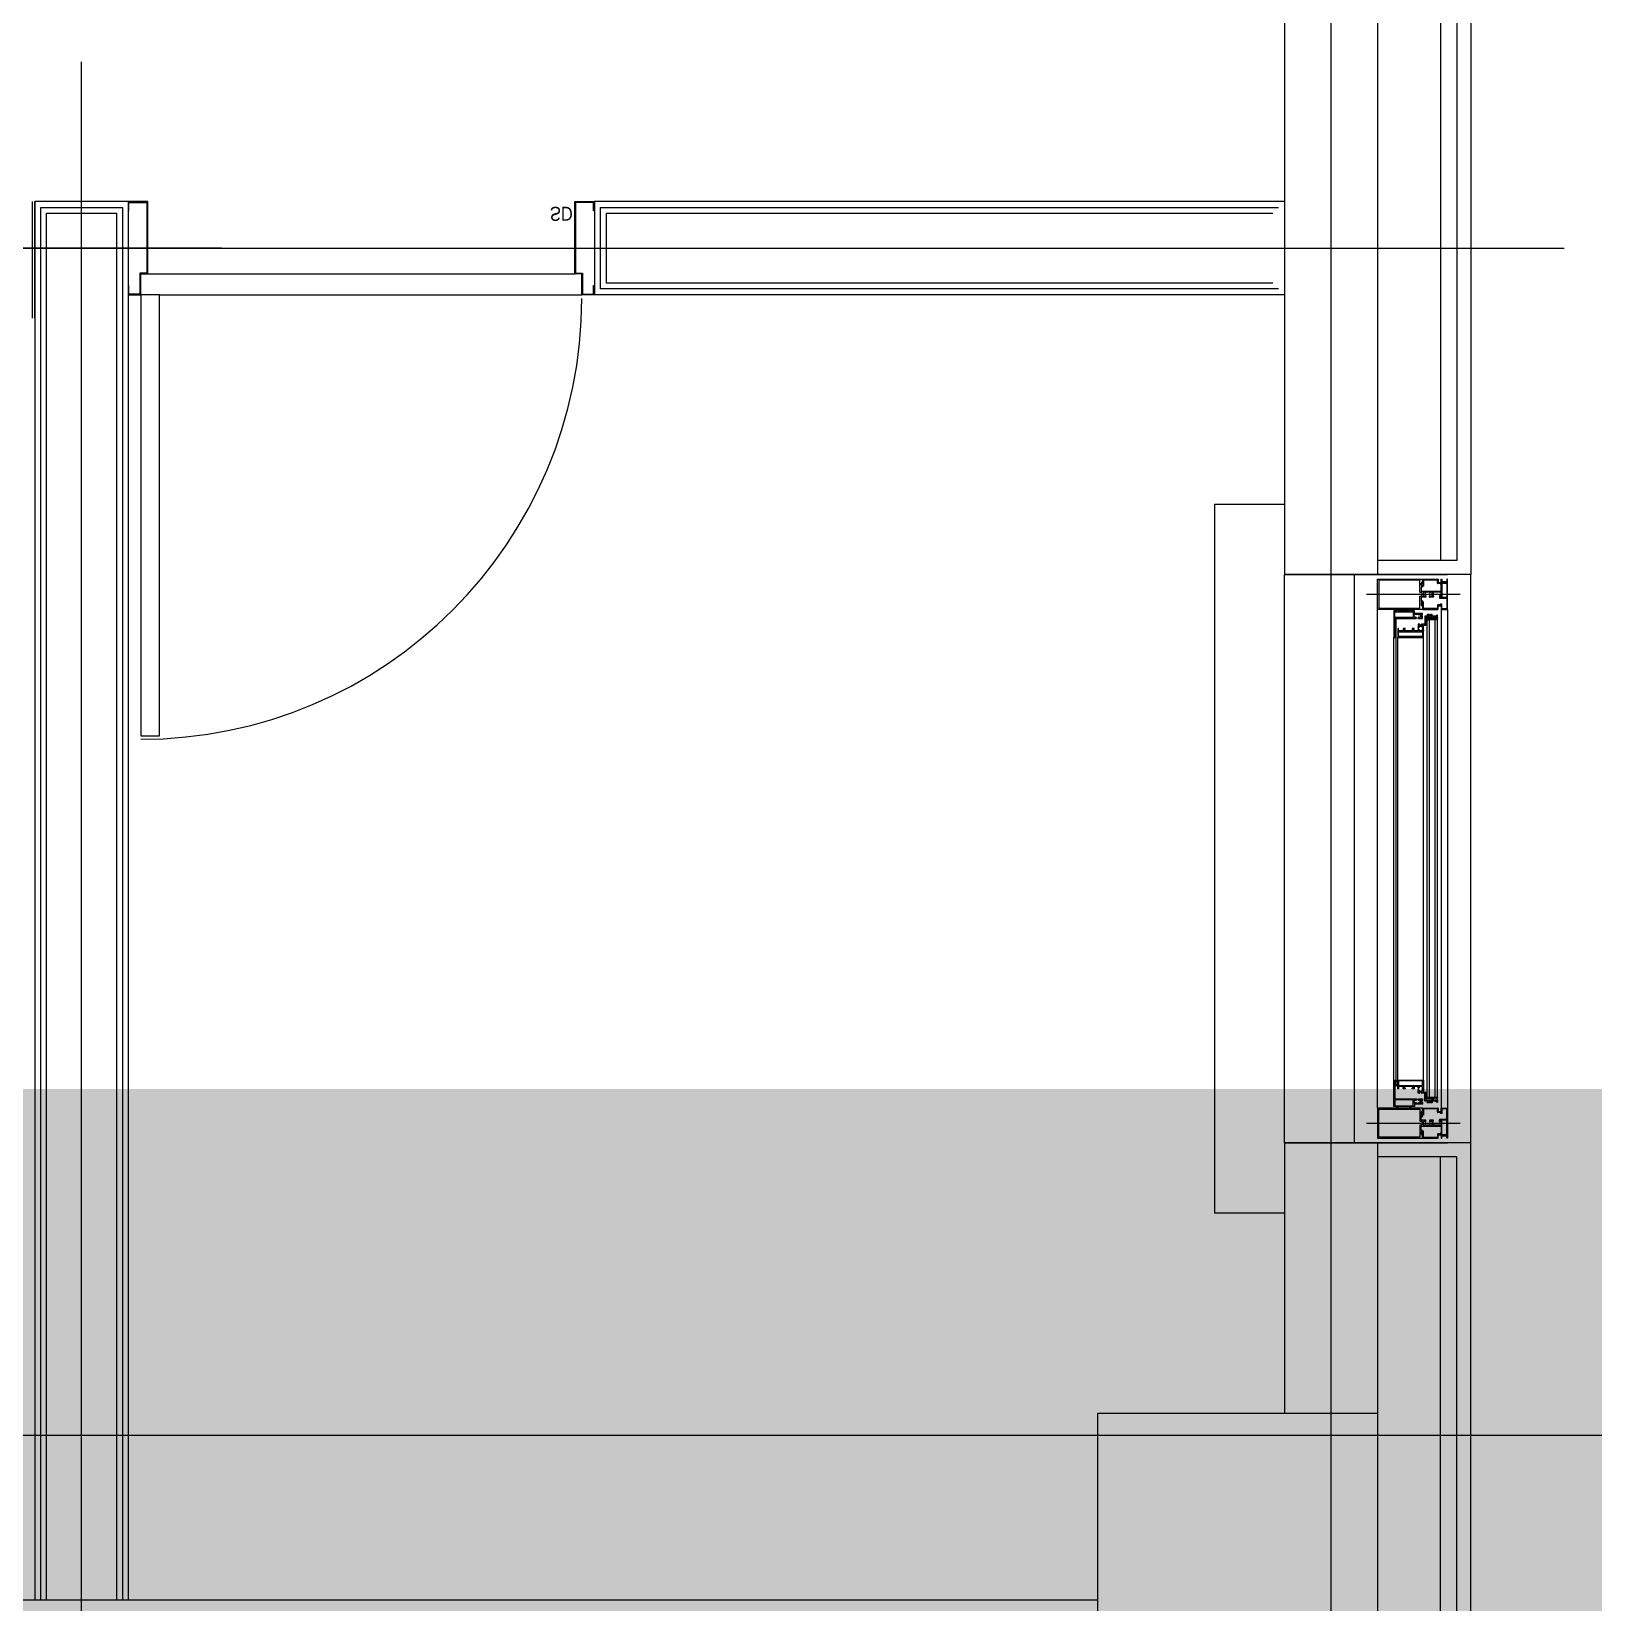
# Model space of a CAD drawing. Header units: millimetres. Extents: x 0 to 356400, y 0 to 68257.
# Drawn here: x 22132.7 to 22266.7, y 6785.6 to 6920.5 of the extents above; entities that cross this region are included whole.
import ezdxf
from ezdxf.enums import TextEntityAlignment as Align

# ---------------------------------------------------------------- set-up
doc = ezdxf.new("R2010")
doc.units = ezdxf.units.MM
doc.header["$LTSCALE"] = 75
doc.layers.add('8', color=8, linetype='Continuous')
doc.layers.add('G(그리드1)', color=185, linetype='Continuous', plot=False)
doc.styles.add('돋움체', font='gulim.ttc')

# ---------------------------------------------------------------- blocks, each defined once
blk = doc.blocks.new('G$C7369CDF7')
at = {"layer": '8'}
for p, q in [((11630.3, 51470), (11630.3, 55050)), ((10850.3, 54850), (12330.3, 54850)), ((10880.3, 54820), (12300.3, 54820)), ((12300.3, 54820), (12300.3, 54650)), ((12330.3, 54850), (12330.3, 54650)), ((13550.3, 54850), (12330.3, 54850)), ((12372.8, 54625.8), (12372.8, 54827.1)), ((13507.8, 54625.8), (13507.8, 54827.1)), ((15220.3, 54850), (13550.3, 54850)), ((13550.3, 54850), (13550.3, 54650)), ((15190.3, 54820), (13580.3, 54820)), ((13580.3, 54820), (13580.3, 54650)), ((10880.3, 54785), (12300.3, 54785)), ((12330.3, 54600), (12330.3, 54800)), ((12405.3, 54800), (12340.3, 54800)), ((12340.3, 54800), (12340.3, 54798.5)), ((12340.3, 54798.5), (12346.8, 54798.5)), ((12340.3, 54786), (12340.3, 54788)), ((12340.3, 54788), (12345.2, 54788)), ((12350.3, 54786), (12340.3, 54786)), ((12345.7, 54788.5), (12345.7, 54796.7)), ((12347.2, 54796.7), (12347.2, 54788.5)), ((12347.3, 54798), (12347.3, 54789.1)), ((12347.7, 54788), (12378.3, 54788)), ((12347.8, 54780), (12347.8, 54785.5)), ((12347.8, 54785.5), (12349.8, 54785.5)), ((12348.8, 54789.1), (12348.8, 54798)), ((12349.3, 54798.5), (12378.6, 54798.5)), ((12349.8, 54785.5), (12349.8, 54779)), ((12350.3, 54785.3), (12350.3, 54786)), ((12365.3, 54786), (12351.8, 54786)), ((12351.8, 54786), (12351.8, 54785.3)), ((12366.3, 54757.8), (12366.3, 54785)), ((12368.3, 54785.5), (12368.3, 54769.5)), ((12376.9, 54786), (12368.8, 54786)), ((12377.1, 54785.7), (12375.6, 54785.7)), ((12375.6, 54785.7), (12375.6, 54783.7)), ((12377.6, 54784.2), (12377.1, 54785.7)), ((12377.8, 54784.5), (12377.4, 54785.7)), ((12379.3, 54787), (12379.3, 54784.5)), ((12379.6, 54797.5), (12379.6, 54784.2)), ((12381.1, 54783.7), (12381.1, 54797.5)), ((12382.1, 54798.5), (12403.3, 54798.5)), ((12403.3, 54787.5), (12393.8, 54787.5)), ((12393.8, 54787.5), (12393.8, 54785.3)), ((12395.3, 54785.3), (12395.3, 54786)), ((12395.3, 54786), (12405.3, 54786)), ((12397.8, 54785.5), (12395.8, 54785.5)), ((12395.8, 54785.5), (12395.8, 54779)), ((12397.8, 54780), (12397.8, 54785.5)), ((12403.8, 54798), (12403.8, 54788)), ((12405.3, 54800), (13475.3, 54800)), ((12405.3, 54786), (12405.3, 54800)), ((12405.3, 54786), (13475.3, 54786)), ((13475.3, 54786), (13475.3, 54800)), ((13475.3, 54800), (13540.3, 54800)), ((13485.3, 54786), (13475.3, 54786)), ((13476.8, 54798), (13476.8, 54788)), ((13498.5, 54798.5), (13477.3, 54798.5)), ((13477.3, 54787.5), (13486.8, 54787.5)), ((13482.8, 54780), (13482.8, 54785.5)), ((13482.8, 54785.5), (13484.8, 54785.5)), ((13484.8, 54785.5), (13484.8, 54779)), ((13485.3, 54785.3), (13485.3, 54786)), ((13486.8, 54787.5), (13486.8, 54785.3)), ((13499.5, 54783.7), (13499.5, 54797.5)), ((13501, 54797.5), (13501, 54784.2)), ((13501.3, 54787), (13501.3, 54784.5)), ((13531.3, 54798.5), (13502, 54798.5)), ((13532.9, 54788), (13502.3, 54788)), ((13502.8, 54784.5), (13503.2, 54785.7)), ((13503, 54784.2), (13503.5, 54785.7)), ((13503.5, 54785.7), (13505, 54785.7)), ((13503.6, 54786), (13511.8, 54786)), ((13505, 54785.7), (13505, 54783.7)), ((13512.3, 54785.5), (13512.3, 54769.5)), ((13514.3, 54757.8), (13514.3, 54785)), ((13515.3, 54786), (13528.8, 54786)), ((13528.8, 54786), (13528.8, 54785.3)), ((13530.3, 54785.3), (13530.3, 54786)), ((13530.3, 54786), (13540.3, 54786)), ((13532.8, 54785.5), (13530.8, 54785.5)), ((13530.8, 54785.5), (13530.8, 54779)), ((13531.8, 54789.1), (13531.8, 54798)), ((13532.8, 54780), (13532.8, 54785.5)), ((13533.3, 54798), (13533.3, 54789.1)), ((13533.4, 54796.7), (13533.4, 54788.5)), ((13540.3, 54798.5), (13533.8, 54798.5)), ((13534.9, 54788.5), (13534.9, 54796.7)), ((13540.3, 54788), (13535.4, 54788)), ((13540.3, 54800), (13540.3, 54798.5)), ((13540.3, 54786), (13540.3, 54788)), ((13550.3, 54600), (13550.3, 54800)), ((15190.3, 54785), (13580.3, 54785)), ((12340.3, 54746.3), (12340.3, 54779)), ((12341.3, 54780), (12347.8, 54780)), ((12348.8, 54778), (12342.3, 54778)), ((12342.3, 54778), (12342.3, 54748.6)), ((12366.6, 54757.5), (12366.3, 54757.8)), ((12366.3, 54757.2), (12366.6, 54757.5)), ((12366.3, 54743.5), (12366.3, 54757.2)), ((12368.3, 54766.2), (12368.3, 54763.5)), ((12368.3, 54761), (12368.3, 54754)), ((12368.3, 54751.5), (12368.3, 54748.8)), ((12368.8, 54769), (12377, 54769)), ((12368.8, 54763), (12369, 54763)), ((12369, 54761.5), (12368.8, 54761.5)), ((12368.8, 54753.5), (12369, 54753.5)), ((12369, 54752), (12368.8, 54752)), ((12376.5, 54767), (12369.1, 54767)), ((12376.5, 54763), (12376.8, 54763)), ((12378.8, 54761.5), (12376.5, 54761.5)), ((12376.5, 54753.5), (12378.8, 54753.5)), ((12376.8, 54752), (12376.5, 54752)), ((12376.6, 54782.7), (12380.1, 54782.7)), ((12377.3, 54763.5), (12377.3, 54766.2)), ((12377.3, 54748.8), (12377.3, 54751.5)), ((12377.4, 54769.3), (12377.8, 54770)), ((12379.6, 54784.2), (12377.6, 54784.2)), ((12379.3, 54784.5), (12377.8, 54784.5)), ((12377.8, 54770), (12379.3, 54770)), ((12379.3, 54770), (12379.3, 54762)), ((12379.3, 54753), (12379.3, 54743.5)), ((12396.8, 54778), (12403.3, 54778)), ((12404.3, 54780), (12397.8, 54780)), ((12403.3, 54778), (12403.3, 54748.6)), ((12405.3, 54746.3), (12405.3, 54779)), ((12419.7, 54767.2), (12416.5, 54767.2)), ((12416.5, 54767.2), (12416.5, 54764.2)), ((12419.7, 54761.5), (12416.5, 54761.5)), ((12416.5, 54761.5), (12416.5, 54757)), ((12417, 54763.7), (12417.7, 54763.7)), ((12417, 54756.5), (12417.7, 54756.5)), ((12417.5, 54777.7), (12417.5, 54776.8)), ((12421.7, 54778), (12417.8, 54778)), ((12417.8, 54776.5), (12419.7, 54776.5)), ((12418.2, 54764.2), (12418.2, 54765.2)), ((12418.2, 54765.2), (12419.7, 54765.2)), ((12418.2, 54757), (12418.2, 54759.5)), ((12418.2, 54759.5), (12419.7, 54759.5)), ((12419.7, 54776.5), (12419.7, 54767.2)), ((12419.7, 54765.2), (12419.7, 54763.7)), ((12419.7, 54763.7), (12419.7, 54761.5)), ((12419.7, 54759.5), (12419.7, 54751)), ((12419.7, 54751), (12437, 54751)), ((12421.7, 54769), (12421.7, 54778)), ((12425.2, 54769), (12421.7, 54769)), ((12421.7, 54753), (12421.7, 54767.7)), ((12421.7, 54767.7), (12423.9, 54767.7)), ((12423.9, 54753), (12421.7, 54753)), ((12423.9, 54767.7), (12423.9, 54765.7)), ((12423.9, 54765.7), (12425.2, 54765.7)), ((12425.2, 54755), (12423.9, 54755)), ((12423.9, 54755), (12423.9, 54753)), ((12427.7, 54777), (12425.2, 54753)), ((12425.2, 54753), (12425.2, 54777)), ((12425.2, 54777), (12427.7, 54777)), ((12425.2, 54765.7), (12425.2, 54769)), ((12425.2, 54753), (12425.2, 54755)), ((12427.7, 54753), (12425.2, 54753)), ((12439, 54753), (12425.2, 54753)), ((13452.9, 54778), (12427.7, 54778)), ((12427.7, 54778), (12427.7, 54756)), ((12427.7, 54777), (12427.7, 54753)), ((13452.9, 54773), (12427.7, 54773)), ((12427.7, 54756), (12427.7, 54762)), ((13452.9, 54761), (12427.7, 54761)), ((13452.9, 54756), (12427.7, 54756)), ((12437, 54751), (12437, 54744.5)), ((12439, 54748), (12439, 54753)), ((13441.5, 54748), (13441.5, 54753)), ((13441.5, 54753), (13455.4, 54753)), ((13460.9, 54751), (13443.5, 54751)), ((13443.5, 54751), (13443.5, 54744.5)), ((13452.9, 54778), (13452.9, 54756)), ((13452.9, 54777), (13455.4, 54753)), ((13452.9, 54777), (13452.9, 54753)), ((13455.4, 54777), (13452.9, 54777)), ((13452.9, 54756), (13452.9, 54762)), ((13452.9, 54753), (13455.4, 54753)), ((13455.4, 54753), (13455.4, 54777)), ((13455.4, 54765.7), (13455.4, 54769)), ((13455.4, 54769), (13458.9, 54769)), ((13456.7, 54765.7), (13455.4, 54765.7)), ((13455.4, 54753), (13455.4, 54755)), ((13455.4, 54755), (13456.7, 54755)), ((13458.9, 54767.7), (13456.7, 54767.7)), ((13456.7, 54767.7), (13456.7, 54765.7)), ((13456.7, 54755), (13456.7, 54753)), ((13456.7, 54753), (13458.9, 54753)), ((13458.9, 54769), (13458.9, 54778)), ((13458.9, 54778), (13462.8, 54778)), ((13458.9, 54753), (13458.9, 54767.7)), ((13462.8, 54776.5), (13460.9, 54776.5)), ((13460.9, 54776.5), (13460.9, 54767.2)), ((13460.9, 54767.2), (13464.1, 54767.2)), ((13462.4, 54765.2), (13460.9, 54765.2)), ((13460.9, 54765.2), (13460.9, 54763.7)), ((13460.9, 54763.7), (13460.9, 54761.5)), ((13460.9, 54761.5), (13464.1, 54761.5)), ((13462.4, 54759.5), (13460.9, 54759.5)), ((13460.9, 54759.5), (13460.9, 54751)), ((13462.4, 54764.2), (13462.4, 54765.2)), ((13462.4, 54757), (13462.4, 54759.5)), ((13463.6, 54763.7), (13462.9, 54763.7)), ((13463.6, 54756.5), (13462.9, 54756.5)), ((13463.1, 54777.7), (13463.1, 54776.8)), ((13464.1, 54767.2), (13464.1, 54764.2)), ((13464.1, 54761.5), (13464.1, 54757)), ((13475.3, 54746.3), (13475.3, 54779)), ((13476.3, 54780), (13482.8, 54780)), ((13483.8, 54778), (13477.3, 54778)), ((13477.3, 54778), (13477.3, 54748.6)), ((13504, 54782.7), (13500.5, 54782.7)), ((13501, 54784.2), (13503, 54784.2)), ((13501.3, 54784.5), (13502.8, 54784.5)), ((13502.8, 54770), (13501.3, 54770)), ((13501.3, 54770), (13501.3, 54762)), ((13501.3, 54753), (13501.3, 54743.5)), ((13501.8, 54761.5), (13504, 54761.5)), ((13504, 54753.5), (13501.8, 54753.5)), ((13503.1, 54769.3), (13502.8, 54770)), ((13503.3, 54763.5), (13503.3, 54766.2)), ((13503.3, 54748.8), (13503.3, 54751.5)), ((13511.8, 54769), (13503.6, 54769)), ((13504, 54763), (13503.8, 54763)), ((13503.8, 54752), (13504, 54752)), ((13504.1, 54767), (13511.5, 54767)), ((13511.8, 54763), (13511.5, 54763)), ((13511.5, 54761.5), (13511.8, 54761.5)), ((13511.8, 54753.5), (13511.5, 54753.5)), ((13511.5, 54752), (13511.8, 54752)), ((13512.3, 54766.2), (13512.3, 54763.5)), ((13512.3, 54761), (13512.3, 54754)), ((13512.3, 54751.5), (13512.3, 54748.8)), ((13514, 54757.5), (13514.3, 54757.8)), ((13514.3, 54757.2), (13514, 54757.5)), ((13514.3, 54743.5), (13514.3, 54757.2)), ((13531.8, 54778), (13538.3, 54778)), ((13539.3, 54780), (13532.8, 54780)), ((13538.3, 54778), (13538.3, 54748.6)), ((13540.3, 54746.3), (13540.3, 54779)), ((12349.8, 54746.3), (12340.3, 54746.3)), ((12340.3, 54746), (12349.2, 54746)), ((12340.3, 54650), (12340.3, 54746)), ((12342.3, 54748.6), (12355.8, 54748.6)), ((12342.8, 54740), (12342.8, 54653)), ((12368.3, 54740.5), (12343.3, 54740.5)), ((12349.2, 54744.9), (12348.3, 54744.9)), ((12348.3, 54744.9), (12348.3, 54743.3)), ((12348.3, 54743.3), (12354.3, 54743.3)), ((12348.4, 54743.9), (12348.4, 54744.4)), ((12348.9, 54744.9), (12349.8, 54744.9)), ((12353.6, 54743.4), (12348.9, 54743.4)), ((12355.8, 54746.3), (12352.8, 54746.3)), ((12352.8, 54744.9), (12353.6, 54744.9)), ((12353.3, 54746), (12356.8, 54746)), ((12354.3, 54744.9), (12353.3, 54744.9)), ((12354.1, 54744.4), (12354.1, 54743.9)), ((12354.3, 54743.3), (12354.3, 54744.9)), ((12355.8, 54748.6), (12355.8, 54746.3)), ((12357.3, 54745.5), (12357.3, 54743.5)), ((12357.8, 54743), (12365.8, 54743)), ((12368.8, 54745), (12368.8, 54741)), ((12369.1, 54748), (12376.5, 54748)), ((12376.3, 54745.5), (12369.3, 54745.5)), ((12376.8, 54741), (12376.8, 54745)), ((12402.3, 54740.5), (12377.3, 54740.5)), ((12379.8, 54743), (12388.8, 54743)), ((12387.3, 54746), (12392.2, 54746)), ((12388.8, 54744.5), (12387.3, 54744.5)), ((12389.3, 54743.5), (12389.3, 54744)), ((12403.3, 54748.6), (12389.8, 54748.6)), ((12389.8, 54748.6), (12389.8, 54746.3)), ((12389.8, 54746.3), (12392.8, 54746.3)), ((12392.2, 54744.9), (12391.3, 54744.9)), ((12391.3, 54744.9), (12391.3, 54743.3)), ((12391.3, 54743.3), (12397.3, 54743.3)), ((12391.4, 54744.4), (12391.4, 54743.9)), ((12392.8, 54744.9), (12391.9, 54744.9)), ((12391.9, 54743.4), (12396.6, 54743.4)), ((12395.8, 54746.3), (12405.3, 54746.3)), ((12396.6, 54744.9), (12395.8, 54744.9)), ((12396.3, 54746), (12405.3, 54746)), ((12397.3, 54744.9), (12396.3, 54744.9)), ((12397.1, 54743.9), (12397.1, 54744.4)), ((12397.3, 54743.3), (12397.3, 54744.9)), ((12402.8, 54653), (12402.8, 54740)), ((12405.3, 54746), (12405.3, 54650)), ((12408.3, 54721), (12406.3, 54721)), ((12406.3, 54719), (12408.3, 54719)), ((12413.3, 54729), (12408.3, 54729)), ((12408.3, 54729), (12408.3, 54721)), ((12408.3, 54719), (12408.3, 54693)), ((12410.3, 54726.5), (12422.8, 54726.5)), ((12410.3, 54687), (12410.3, 54726.5)), ((12417.3, 54746), (12413.8, 54746)), ((12413.8, 54746), (12413.8, 54735.3)), ((12413.8, 54735.3), (12414.1, 54735)), ((12414.1, 54735), (12413.8, 54734.7)), ((12413.8, 54734.7), (12413.8, 54729.5)), ((12415.8, 54743.5), (12415.8, 54745)), ((12415.8, 54745), (12417.3, 54745)), ((12422.8, 54743.5), (12415.8, 54743.5)), ((12415.8, 54738.6), (12415.8, 54741)), ((12416.3, 54738.6), (12415.8, 54738.6)), ((12415.8, 54732.4), (12415.8, 54737.6)), ((12415.8, 54737.6), (12416.3, 54737.6)), ((12416.3, 54732.4), (12415.8, 54732.4)), ((12415.8, 54729), (12415.8, 54731.4)), ((12415.8, 54731.4), (12416.3, 54731.4)), ((12416.3, 54741.5), (12422.3, 54741.5)), ((12422.3, 54728.5), (12416.3, 54728.5)), ((12420.8, 54745.5), (12420.8, 54745.5)), ((12424.8, 54746), (12421.3, 54746)), ((12421.3, 54745), (12422.8, 54745)), ((12422.8, 54738.6), (12422.3, 54738.6)), ((12422.3, 54737.6), (12424.3, 54737.6)), ((12424.3, 54732.4), (12422.3, 54732.4)), ((12422.3, 54731.4), (12422.8, 54731.4)), ((12422.8, 54745), (12422.8, 54743.5)), ((12422.8, 54741), (12422.8, 54738.6)), ((12422.8, 54731.4), (12422.8, 54729)), ((12422.8, 54726.5), (12422.8, 54687)), ((12424.8, 54738.1), (12424.8, 54746)), ((12424.8, 54688), (12424.8, 54731.9)), ((12437, 54740.1), (12437, 54737)), ((12437, 54737), (12443.2, 54737)), ((12438, 54744.5), (12438, 54745.4)), ((12438, 54739.2), (12438, 54740.1)), ((12446, 54748), (12439, 54748)), ((12439.3, 54745.4), (12439.3, 54739.2)), ((12441.3, 54739.6), (12441.3, 54745.4)), ((12441.9, 54746), (12442.2, 54746)), ((12442.2, 54739), (12441.9, 54739)), ((12443.7, 54737.5), (12443.7, 54739.5)), ((12444.2, 54746), (12444.2, 54748)), ((12444.2, 54746), (12448.4, 54746)), ((12446.3, 54747.7), (12446, 54748)), ((12446.6, 54748), (12446.3, 54747.7)), ((12451.3, 54728.5), (12446.3, 54728.5)), ((12446.3, 54728.5), (12446.3, 54724)), ((12446.3, 54724), (12448.3, 54724)), ((12450.3, 54748), (12446.6, 54748)), ((12448.3, 54724), (12448.3, 54726.5)), ((12448.3, 54726.5), (12451.3, 54726.5)), ((12448.9, 54739.5), (12448.9, 54737.5)), ((12449.4, 54737), (12451.3, 54737)), ((12450.3, 54748.5), (12450.3, 54748)), ((12450.4, 54746), (12450.7, 54746)), ((12450.7, 54739), (12450.4, 54739)), ((12451.3, 54745.4), (12451.3, 54739.6)), ((12451.3, 54737), (12451.3, 54728.5)), ((12451.3, 54726.5), (12451.3, 54706.5)), ((12451.8, 54748), (12451.8, 54748.5)), ((13415.3, 54748), (12451.8, 54748)), ((12465.3, 54748), (12451.8, 54748)), ((12453.3, 54695), (12453.3, 54746)), ((12453.3, 54746), (12463.3, 54746)), ((12463.3, 54746), (12463.3, 54695)), ((12465.3, 54693), (12465.3, 54748)), ((13415.3, 54693), (13415.3, 54748)), ((13415.3, 54748), (13428.8, 54748)), ((13427.3, 54746), (13417.3, 54746)), ((13417.3, 54746), (13417.3, 54695)), ((13427.3, 54695), (13427.3, 54746)), ((13428.8, 54748), (13428.8, 54748.5)), ((13429.3, 54745.4), (13429.3, 54739.6)), ((13431.2, 54737), (13429.3, 54737)), ((13429.3, 54737), (13429.3, 54728.5)), ((13429.3, 54728.5), (13434.3, 54728.5)), ((13432.3, 54726.5), (13429.3, 54726.5)), ((13429.3, 54726.5), (13429.3, 54706.5)), ((13430.2, 54746), (13429.9, 54746)), ((13429.9, 54739), (13430.2, 54739)), ((13430.3, 54748.5), (13430.3, 54748)), ((13430.3, 54748), (13434, 54748)), ((13431.7, 54739.5), (13431.7, 54737.5)), ((13436.4, 54746), (13432.2, 54746)), ((13432.3, 54724), (13432.3, 54726.5)), ((13434.3, 54724), (13432.3, 54724)), ((13434, 54748), (13434.3, 54747.7)), ((13434.3, 54747.7), (13434.6, 54748)), ((13434.3, 54728.5), (13434.3, 54724)), ((13434.6, 54748), (13441.5, 54748)), ((13436.4, 54746), (13436.4, 54748)), ((13436.9, 54737.5), (13436.9, 54739.5)), ((13443.5, 54737), (13437.4, 54737)), ((13438.7, 54746), (13438.4, 54746)), ((13438.4, 54739), (13438.7, 54739)), ((13439.3, 54739.6), (13439.3, 54745.4)), ((13441.3, 54745.4), (13441.3, 54739.2)), ((13442.5, 54744.5), (13442.5, 54745.4)), ((13442.5, 54739.2), (13442.5, 54740.1)), ((13443.5, 54740.1), (13443.5, 54737)), ((13455.8, 54738.1), (13455.8, 54746)), ((13455.8, 54746), (13459.3, 54746)), ((13455.8, 54688), (13455.8, 54731.9)), ((13458.3, 54737.6), (13456.3, 54737.6)), ((13456.3, 54732.4), (13458.3, 54732.4)), ((13459.3, 54745), (13457.8, 54745)), ((13457.8, 54745), (13457.8, 54743.5)), ((13457.8, 54743.5), (13464.8, 54743.5)), ((13457.8, 54741), (13457.8, 54738.6)), ((13457.8, 54738.6), (13458.3, 54738.6)), ((13458.3, 54731.4), (13457.8, 54731.4)), ((13457.8, 54731.4), (13457.8, 54729)), ((13470.3, 54726.5), (13457.8, 54726.5)), ((13457.8, 54726.5), (13457.8, 54687)), ((13464.3, 54741.5), (13458.3, 54741.5)), ((13458.3, 54728.5), (13464.3, 54728.5)), ((13459.8, 54745.5), (13459.8, 54745.5)), ((13463.3, 54746), (13466.8, 54746)), ((13464.8, 54745), (13463.3, 54745)), ((13464.3, 54738.6), (13464.8, 54738.6)), ((13464.8, 54737.6), (13464.3, 54737.6)), ((13464.3, 54732.4), (13464.8, 54732.4)), ((13464.8, 54731.4), (13464.3, 54731.4)), ((13464.8, 54743.5), (13464.8, 54745)), ((13464.8, 54738.6), (13464.8, 54741)), ((13464.8, 54732.4), (13464.8, 54737.6)), ((13464.8, 54729), (13464.8, 54731.4)), ((13466.8, 54735.3), (13466.5, 54735)), ((13466.5, 54735), (13466.8, 54734.7)), ((13466.8, 54746), (13466.8, 54735.3)), ((13466.8, 54734.7), (13466.8, 54729.5)), ((13467.3, 54729), (13472.3, 54729)), ((13470.3, 54687), (13470.3, 54726.5)), ((13472.3, 54729), (13472.3, 54721)), ((13472.3, 54721), (13474.3, 54721)), ((13474.3, 54719), (13472.3, 54719)), ((13472.3, 54719), (13472.3, 54693)), ((13484.8, 54746.3), (13475.3, 54746.3)), ((13484.2, 54746), (13475.3, 54746)), ((13475.3, 54746), (13475.3, 54650)), ((13477.3, 54748.6), (13490.8, 54748.6)), ((13477.8, 54653), (13477.8, 54740)), ((13478.3, 54740.5), (13503.3, 54740.5)), ((13483.3, 54743.3), (13483.3, 54744.9)), ((13483.3, 54744.9), (13484.2, 54744.9)), ((13489.3, 54743.3), (13483.3, 54743.3)), ((13483.4, 54743.9), (13483.4, 54744.4)), ((13483.9, 54744.9), (13484.8, 54744.9)), ((13488.6, 54743.4), (13483.9, 54743.4)), ((13490.8, 54746.3), (13487.8, 54746.3)), ((13487.8, 54744.9), (13488.6, 54744.9)), ((13493.2, 54746), (13488.3, 54746)), ((13488.3, 54744.9), (13489.3, 54744.9)), ((13489.1, 54744.4), (13489.1, 54743.9)), ((13489.3, 54744.9), (13489.3, 54743.3)), ((13490.8, 54748.6), (13490.8, 54746.3)), ((13491.3, 54743.5), (13491.3, 54744)), ((13491.8, 54744.5), (13493.2, 54744.5)), ((13500.8, 54743), (13491.8, 54743)), ((13503.8, 54741), (13503.8, 54745)), ((13511.5, 54748), (13504.1, 54748)), ((13504.3, 54745.5), (13511.3, 54745.5)), ((13511.8, 54745), (13511.8, 54741)), ((13512.3, 54740.5), (13537.3, 54740.5)), ((13522.8, 54743), (13514.8, 54743)), ((13523.3, 54745.5), (13523.3, 54743.5)), ((13527.2, 54746), (13523.8, 54746)), ((13538.3, 54748.6), (13524.8, 54748.6)), ((13524.8, 54748.6), (13524.8, 54746.3)), ((13524.8, 54746.3), (13527.8, 54746.3)), ((13526.3, 54743.3), (13526.3, 54744.9)), ((13526.3, 54744.9), (13527.2, 54744.9)), ((13532.3, 54743.3), (13526.3, 54743.3)), ((13526.4, 54744.4), (13526.4, 54743.9)), ((13527.8, 54744.9), (13526.9, 54744.9)), ((13526.9, 54743.4), (13531.6, 54743.4)), ((13530.8, 54746.3), (13540.3, 54746.3)), ((13531.6, 54744.9), (13530.8, 54744.9)), ((13540.3, 54746), (13531.3, 54746)), ((13531.3, 54744.9), (13532.3, 54744.9)), ((13532.1, 54743.9), (13532.1, 54744.4)), ((13532.3, 54744.9), (13532.3, 54743.3)), ((13537.8, 54740), (13537.8, 54653)), ((13540.3, 54650), (13540.3, 54746)), ((12408.3, 54693), (12406.3, 54693)), ((12406.3, 54691), (12408.3, 54691)), ((12408.3, 54691), (12408.3, 54685)), ((12408.3, 54685), (12465.3, 54685)), ((12422.8, 54687), (12410.3, 54687)), ((13428.8, 54690), (12424.8, 54690)), ((12453.3, 54687), (12425.8, 54687)), ((12448.3, 54709), (12446.3, 54709)), ((12446.3, 54709), (12446.3, 54704.5)), ((12446.3, 54704.5), (12451.3, 54704.5)), ((12451.3, 54695), (12446.3, 54695)), ((12446.3, 54695), (12446.3, 54693)), ((12446.3, 54693), (12465.3, 54693)), ((12448.3, 54706.5), (12448.3, 54709)), ((12451.3, 54706.5), (12448.3, 54706.5)), ((12451.3, 54704.5), (12451.3, 54695)), ((12463.3, 54695), (12453.3, 54695)), ((12456.8, 54690), (12453.3, 54690)), ((12453.3, 54690), (12453.3, 54687)), ((12455.3, 54687), (12455.3, 54688.5)), ((12455.3, 54688.5), (12456.8, 54688.5)), ((12463.3, 54687), (12455.3, 54687)), ((12465.3, 54690), (12461.8, 54690)), ((12461.8, 54688.5), (12463.3, 54688.5)), ((12463.3, 54688.5), (12463.3, 54687)), ((13415.3, 54693), (12465.3, 54693)), ((12465.3, 54685), (12465.3, 54690)), ((13428.8, 54685), (12465.3, 54685)), ((13434.3, 54693), (13415.3, 54693)), ((13415.3, 54690), (13418.8, 54690)), ((13415.3, 54685), (13415.3, 54690)), ((13472.3, 54685), (13415.3, 54685)), ((13417.3, 54695), (13427.3, 54695)), ((13418.8, 54688.5), (13417.3, 54688.5)), ((13417.3, 54688.5), (13417.3, 54687)), ((13417.3, 54687), (13425.3, 54687)), ((13423.8, 54690), (13427.3, 54690)), ((13425.3, 54688.5), (13423.8, 54688.5)), ((13425.3, 54687), (13425.3, 54688.5)), ((13427.3, 54690), (13427.3, 54687)), ((13427.3, 54687), (13454.8, 54687)), ((13429.3, 54706.5), (13432.3, 54706.5)), ((13434.3, 54704.5), (13429.3, 54704.5)), ((13429.3, 54704.5), (13429.3, 54695)), ((13429.3, 54695), (13434.3, 54695)), ((13432.3, 54706.5), (13432.3, 54709)), ((13432.3, 54709), (13434.3, 54709)), ((13434.3, 54709), (13434.3, 54704.5)), ((13434.3, 54695), (13434.3, 54693)), ((13457.8, 54687), (13470.3, 54687)), ((13472.3, 54693), (13474.3, 54693)), ((13474.3, 54691), (13472.3, 54691)), ((13472.3, 54691), (13472.3, 54685)), ((10850.3, 54650), (12330.3, 54650)), ((12330.3, 54450), (12330.3, 54650)), ((12330.3, 54450), (12330.3, 54650)), ((12330.3, 54650), (12330.3, 54450)), ((12405.3, 54650), (12340.3, 54650)), ((12343.3, 54652.5), (12402.3, 54652.5)), ((13475.3, 54650), (12405.3, 54650)), ((13475.3, 54650), (13540.3, 54650)), ((13537.3, 54652.5), (13478.3, 54652.5)), ((13550.3, 54450), (13550.3, 54650)), ((13550.3, 54650), (14130.3, 54650)), ((13550.3, 54650), (13550.3, 54450)), ((14130.3, 54650), (14730.3, 54650)), ((14130.3, 54050), (14130.3, 54650)), ((13550.3, 54600), (12330.3, 54600)), ((18080.3, 54550), (6230.3, 54550)), ((10850.3, 54450), (12330.3, 54450)), ((11530.3, 54450), (11530.3, 52970)), ((11730.3, 54450), (11730.3, 52970)), ((12180.3, 54450), (12180.3, 54300)), ((13550.3, 54450), (12330.3, 54450)), ((13550.3, 54450), (14130.3, 54450)), ((13700.3, 54300), (13700.3, 54450)), ((11542.8, 52982.5), (11542.8, 54437.5)), ((11555.3, 52995), (11555.3, 54425)), ((11705.3, 54425), (11705.3, 52995)), ((11717.8, 54437.5), (11717.8, 52982.5)), ((12180.3, 54300), (13700.3, 54300)), ((14730.3, 54050), (14130.3, 54050)), ((14530.3, 46550), (14530.3, 54050)), ((11530.3, 52970), (11730.3, 52970)), ((11530.3, 52928), (11530.3, 52970)), ((11530.3, 52970), (11550.3, 52970)), ((11550.3, 52968.3), (11532, 52968.3)), ((11532, 52968.3), (11532, 52929.7)), ((11542.8, 52982.5), (11717.8, 52982.5)), ((11550.3, 52970), (11550.3, 52968.3)), ((11555.3, 52995), (11705.3, 52995)), ((11710.3, 52970), (11730.3, 52970)), ((11710.3, 52968.3), (11710.3, 52970)), ((11728.6, 52968.3), (11710.3, 52968.3)), ((11728.6, 52944.7), (11728.6, 52968.3)), ((11730.3, 52970), (11730.3, 52943)), ((11683.6, 52929.7), (11683.6, 52944.7)), ((11683.6, 52944.7), (11728.6, 52944.7)), ((11730.3, 52943), (11685.3, 52943)), ((11685.3, 52943), (11685.3, 52928)), ((11730.3, 52037), (11730.3, 52943)), ((11685.3, 52928), (11530.3, 52928)), ((11532, 52929.7), (11683.6, 52929.7)), ((11685.3, 52012), (11685.3, 52928)), ((11630.3, 52170), (11630.3, 49550)), ((12676.3, 52037), (11730.3, 52037)), ((11730.3, 52037), (11730.3, 51997)), ((12676.3, 51997), (12676.3, 52037)), ((11685.3, 52012), (11530.3, 52012)), ((11530.3, 52012), (11530.3, 51970)), ((11532, 51971.7), (11532, 52010.3)), ((11532, 52010.3), (11683.6, 52010.3)), ((11683.6, 52010.3), (11683.6, 51995.3)), ((11683.6, 51995.3), (11728.6, 51995.3)), ((11685.3, 51997), (11685.3, 52012)), ((11730.3, 51997), (11685.3, 51997)), ((11728.6, 51995.3), (11728.6, 51971.7)), ((11730.3, 51970), (11730.3, 51997)), ((11730.3, 51997), (12676.3, 51997)), ((11530.3, 51970), (14530.3, 51970)), ((11530.3, 51970), (11530.3, 51770)), ((11530.3, 51970), (11550.3, 51970)), ((11550.3, 51971.7), (11532, 51971.7)), ((11542.8, 51957.5), (14530.3, 51957.5)), ((11542.8, 51782.5), (11542.8, 51957.5)), ((11550.3, 51970), (11550.3, 51971.7)), ((11728.6, 51971.7), (11710.3, 51971.7)), ((11710.3, 51971.7), (11710.3, 51970)), ((11710.3, 51970), (11730.3, 51970)), ((11555.3, 51945), (14530.3, 51945)), ((11555.3, 51795), (11555.3, 51945)), ((15030.3, 51870), (11230.3, 51870)), ((14530.3, 51795), (11555.3, 51795)), ((11530.3, 51770), (14530.3, 51770)), ((11780.3, 51770), (11530.3, 51770)), ((11780.3, 51765), (11530.3, 51765)), ((14530.3, 51782.5), (11542.8, 51782.5))]:
    blk.add_line(p, q, dxfattribs=at)
for centre, radius, start, end in [((12345.2, 54788.5), 0.5, 270, 0), ((12346.4, 54796.7), 0.75, 0, 180), ((12346.8, 54798), 0.5, 0, 90), ((12347.7, 54788.5), 0.5, 180, 270), ((12348, 54789.1), 0.75, 180, 0), ((12349.3, 54798), 0.5, 90, 180), ((12351, 54785.3), 0.75, 180, 0), ((12365.3, 54785), 1, 0, 90), ((12368.8, 54785.5), 0.5, 90, 180), ((12376.9, 54785.5), 0.5, 18.4349, 90), ((12378.3, 54787), 1, 0, 90), ((12378.6, 54797.5), 1, 0, 90), ((12382.1, 54797.5), 1, 90, 180), ((12394.5, 54785.3), 0.75, 180, 0), ((12403.3, 54798), 0.5, 0, 90), ((12403.3, 54788), 0.5, 270, 0), ((13477.3, 54798), 0.5, 90, 180), ((13477.3, 54788), 0.5, 180, 270), ((13486, 54785.3), 0.75, 180, 0), ((13498.5, 54797.5), 1, 0, 90), ((13502, 54797.5), 1, 90, 180), ((13502.3, 54787), 1, 90, 180), ((13503.6, 54785.5), 0.5, 90, 161.5651), ((13511.8, 54785.5), 0.5, 0, 90), ((13515.3, 54785), 1, 90, 180), ((13529.5, 54785.3), 0.75, 180, 0), ((13531.3, 54798), 0.5, 0, 90), ((13532.5, 54789.1), 0.75, 180, 0), ((13532.9, 54788.5), 0.5, 270, 0), ((13533.8, 54798), 0.5, 90, 180), ((13534.1, 54796.7), 0.75, 0, 180), ((13535.4, 54788.5), 0.5, 180, 270), ((12341.3, 54779), 1, 90, 180), ((12348.8, 54779), 1, 270, 0), ((12368.8, 54769.5), 0.5, 180, 270), ((12369.1, 54766.2), 0.8, 90, 180), ((12368.8, 54763.5), 0.5, 180, 270), ((12368.8, 54761), 0.5, 90, 180), ((12368.8, 54754), 0.5, 180, 270), ((12368.8, 54751.5), 0.5, 90, 180), ((12369, 54762.2), 0.75, 270, 90), ((12369, 54752.7), 0.75, 270, 90), ((12376.6, 54783.7), 1, 180, 270), ((12376.5, 54762.2), 0.75, 90, 270), ((12376.5, 54752.7), 0.75, 90, 270), ((12376.5, 54766.2), 0.8, 0, 90), ((12376.8, 54763.5), 0.5, 270, 0), ((12376.8, 54751.5), 0.5, 0, 90), ((12377, 54769.5), 0.5, 270, 333.4349), ((12378.8, 54762), 0.5, 270, 0), ((12378.8, 54753), 0.5, 360, 90), ((12380.1, 54783.7), 1, 270, 0), ((12396.8, 54779), 1, 180, 270), ((12404.3, 54779), 1, 0, 90), ((12417, 54764.2), 0.5, 180, 270), ((12417, 54757), 0.5, 180, 270), ((12417.8, 54777.7), 0.3, 90, 180), ((12417.8, 54776.8), 0.3, 180, 270), ((12417.7, 54764.2), 0.5, 270, 0), ((12417.7, 54757), 0.5, 270, 0), ((12424.7, 54785.9), 8.43, 249.237, 290.763), ((13455.9, 54785.9), 8.43, 249.237, 290.763), ((13462.9, 54764.2), 0.5, 180, 270), ((13462.9, 54757), 0.5, 180, 270), ((13462.8, 54777.7), 0.3, 0, 90), ((13462.8, 54776.8), 0.3, 270, 360), ((13463.6, 54764.2), 0.5, 270, 0), ((13463.6, 54757), 0.5, 270, 0), ((13476.3, 54779), 1, 90, 180), ((13483.8, 54779), 1, 270, 0), ((13500.5, 54783.7), 1, 180, 270), ((13501.8, 54762), 0.5, 180, 270), ((13501.8, 54753), 0.5, 90, 180), ((13503.6, 54769.5), 0.5, 206.5651, 270), ((13504.1, 54766.2), 0.8, 90, 180), ((13503.8, 54763.5), 0.5, 180, 270), ((13503.8, 54751.5), 0.5, 90, 180), ((13504, 54783.7), 1, 270, 0), ((13504, 54762.2), 0.75, 270, 90), ((13504, 54752.7), 0.75, 270, 90), ((13511.5, 54762.2), 0.75, 90, 270), ((13511.5, 54752.7), 0.75, 90, 270), ((13511.5, 54766.2), 0.8, 0, 90), ((13511.8, 54769.5), 0.5, 270, 0), ((13511.8, 54763.5), 0.5, 270, 0), ((13511.8, 54761), 0.5, 0, 90), ((13511.8, 54754), 0.5, 270, 0), ((13511.8, 54751.5), 0.5, 0, 90), ((13531.8, 54779), 1, 180, 270), ((13539.3, 54779), 1, 0, 90), ((12343.3, 54740), 0.5, 90, 180), ((12348.9, 54744.4), 0.5, 90, 180), ((12348.9, 54743.9), 0.5, 180, 270), ((12349.2, 54745.4), 0.55, 270, 90), ((12349.5, 54745.6), 0.765, 290.2778, 69.7222), ((12353.1, 54745.6), 0.765, 110.2778, 249.7222), ((12353.3, 54745.4), 0.55, 90, 270), ((12353.6, 54744.4), 0.5, 0, 90), ((12353.6, 54743.9), 0.5, 270, 0), ((12356.8, 54745.5), 0.5, 0, 90), ((12357.8, 54743.5), 0.5, 180, 270), ((12365.8, 54743.5), 0.5, 270, 0), ((12369.1, 54748.8), 0.8, 180, 270), ((12368.3, 54741), 0.5, 270, 0), ((12369.3, 54745), 0.5, 90, 180), ((12376.3, 54745), 0.5, 360, 90), ((12376.5, 54748.8), 0.8, 270, 360), ((12377.3, 54741), 0.5, 180, 270), ((12379.8, 54743.5), 0.5, 180, 270), ((12387.3, 54745.3), 0.75, 90, 270), ((12388.8, 54744), 0.5, 0, 90), ((12388.8, 54743.5), 0.5, 270, 0), ((12391.9, 54744.4), 0.5, 90, 180), ((12391.9, 54743.9), 0.5, 180, 270), ((12392.2, 54745.4), 0.55, 270, 90), ((12392.5, 54745.6), 0.765, 290.2778, 69.7222), ((12396.1, 54745.6), 0.765, 110.2778, 249.7222), ((12396.3, 54745.4), 0.55, 90, 270), ((12396.6, 54744.4), 0.5, 0, 90), ((12396.6, 54743.9), 0.5, 270, 0), ((12402.3, 54740), 0.5, 0, 90), ((12406.3, 54720), 1, 90, 180), ((12406.3, 54720), 1, 180, 270), ((12413.3, 54729.5), 0.5, 270, 0), ((12416.3, 54741), 0.5, 90, 180), ((12416.3, 54729), 0.5, 180, 270), ((12416.3, 54738.1), 0.5, 270, 90), ((12416.3, 54731.9), 0.5, 270, 90), ((12417.3, 54745.5), 0.5, 270, 90), ((12421.3, 54745.5), 0.5, 90, 180), ((12421.3, 54745.5), 0.5, 180, 270), ((12422.3, 54738.1), 0.5, 90, 270), ((12422.3, 54731.9), 0.5, 90, 270), ((12422.3, 54741), 0.5, 0, 90), ((12422.3, 54729), 0.5, 270, 0), ((12430.1, 54735), 6.14, 153.4061, 206.5939), ((12424.3, 54738.1), 0.5, 270, 0), ((12424.3, 54731.9), 0.5, 0, 90), ((12437.5, 54744.5), 0.5, 180, 270), ((12437.5, 54740.1), 0.5, 90, 180), ((12437.5, 54744.5), 0.5, 270, 0), ((12437.5, 54740.1), 0.5, 0, 90), ((12438.7, 54745.4), 0.625, 90, 180), ((12438.7, 54739.2), 0.625, 180, 270), ((12438.7, 54745.4), 0.625, 0, 90), ((12438.7, 54739.2), 0.625, 270, 0), ((12441.9, 54745.4), 0.6, 90, 180), ((12441.9, 54739.6), 0.6, 180, 270), ((12442.2, 54745.5), 0.5, 0, 90), ((12442.2, 54739.5), 0.5, 270, 0), ((12443.2, 54745.5), 0.5, 180, 0), ((12443.2, 54739.5), 0.5, 0, 180), ((12443.2, 54737.5), 0.5, 270, 0), ((12446.3, 54727.7), 9.86, 73.8262, 106.1738), ((12444.2, 54745.5), 0.5, 90, 180), ((12448.4, 54745.5), 0.5, 0, 90), ((12449.4, 54745.5), 0.5, 180, 0), ((12449.4, 54739.5), 0.5, 0, 180), ((12449.4, 54737.5), 0.5, 180, 270), ((12450.4, 54745.5), 0.5, 90, 180), ((12450.4, 54739.5), 0.5, 180, 270), ((12451, 54748.5), 0.75, 0, 180), ((12450.7, 54745.4), 0.6, 0, 90), ((12450.7, 54739.6), 0.6, 270, 0), ((13429.5, 54748.5), 0.75, 0, 180), ((13429.9, 54745.4), 0.6, 90, 180), ((13429.9, 54739.6), 0.6, 180, 270), ((13430.2, 54745.5), 0.5, 0, 90), ((13430.2, 54739.5), 0.5, 270, 0), ((13431.2, 54745.5), 0.5, 180, 0), ((13431.2, 54739.5), 0.5, 0, 180), ((13431.2, 54737.5), 0.5, 270, 0), ((13434.3, 54727.7), 9.86, 73.8262, 106.1738), ((13432.2, 54745.5), 0.5, 90, 180), ((13436.4, 54745.5), 0.5, 0, 90), ((13437.4, 54745.5), 0.5, 180, 0), ((13437.4, 54739.5), 0.5, 0, 180), ((13437.4, 54737.5), 0.5, 180, 270), ((13438.4, 54745.5), 0.5, 90, 180), ((13438.4, 54739.5), 0.5, 180, 270), ((13438.7, 54745.4), 0.6, 0, 90), ((13438.7, 54739.6), 0.6, 270, 0), ((13441.9, 54745.4), 0.625, 90, 180), ((13441.9, 54739.2), 0.625, 180, 270), ((13441.9, 54745.4), 0.625, 0, 90), ((13441.9, 54739.2), 0.625, 270, 0), ((13443, 54744.5), 0.5, 180, 270), ((13443, 54740.1), 0.5, 90, 180), ((13443, 54744.5), 0.5, 270, 0), ((13443, 54740.1), 0.5, 0, 90), ((13456.3, 54738.1), 0.5, 180, 270), ((13456.3, 54731.9), 0.5, 90, 180), ((13450.4, 54735), 6.14, 333.4061, 26.5939), ((13458.3, 54741), 0.5, 90, 180), ((13458.3, 54729), 0.5, 180, 270), ((13458.3, 54738.1), 0.5, 270, 90), ((13458.3, 54731.9), 0.5, 270, 90), ((13459.3, 54745.5), 0.5, 0, 90), ((13459.3, 54745.5), 0.5, 270, 0), ((13463.3, 54745.5), 0.5, 90, 270), ((13464.3, 54738.1), 0.5, 90, 270), ((13464.3, 54731.9), 0.5, 90, 270), ((13464.3, 54741), 0.5, 0, 90), ((13464.3, 54729), 0.5, 270, 0), ((13467.3, 54729.5), 0.5, 180, 270), ((13474.3, 54720), 1, 0, 90), ((13474.3, 54720), 1, 270, 360), ((13478.3, 54740), 0.5, 90, 180), ((13483.9, 54744.4), 0.5, 90, 180), ((13483.9, 54743.9), 0.5, 180, 270), ((13484.2, 54745.4), 0.55, 270, 90), ((13484.5, 54745.6), 0.765, 290.2778, 69.7222), ((13488.1, 54745.6), 0.765, 110.2778, 249.7222), ((13488.3, 54745.4), 0.55, 90, 270), ((13488.6, 54744.4), 0.5, 0, 90), ((13488.6, 54743.9), 0.5, 270, 0), ((13491.8, 54744), 0.5, 90, 180), ((13491.8, 54743.5), 0.5, 180, 270), ((13493.2, 54745.3), 0.75, 270, 90), ((13500.8, 54743.5), 0.5, 270, 0), ((13504.1, 54748.8), 0.8, 180, 270), ((13503.3, 54741), 0.5, 270, 0), ((13504.3, 54745), 0.5, 90, 180), ((13511.3, 54745), 0.5, 0, 90), ((13511.5, 54748.8), 0.8, 270, 360), ((13512.3, 54741), 0.5, 180, 270), ((13514.8, 54743.5), 0.5, 180, 270), ((13522.8, 54743.5), 0.5, 270, 0), ((13523.8, 54745.5), 0.5, 90, 180), ((13526.9, 54744.4), 0.5, 90, 180), ((13526.9, 54743.9), 0.5, 180, 270), ((13527.2, 54745.4), 0.55, 270, 90), ((13527.5, 54745.6), 0.765, 290.2778, 69.7222), ((13531.1, 54745.6), 0.765, 110.2778, 249.7222), ((13531.3, 54745.4), 0.55, 90, 270), ((13531.6, 54744.4), 0.5, 0, 90), ((13531.6, 54743.9), 0.5, 270, 0), ((13537.3, 54740), 0.5, 0, 90), ((12406.3, 54692), 1, 90, 180), ((12406.3, 54692), 1, 180, 270), ((12425.8, 54688), 1, 180, 270), ((12456.8, 54689.3), 0.75, 270, 90), ((12461.8, 54689.3), 0.75, 90, 270), ((13418.8, 54689.3), 0.75, 270, 90), ((13423.8, 54689.3), 0.75, 90, 270), ((13454.8, 54688), 1, 270, 360), ((13474.3, 54692), 1, 0, 90), ((13474.3, 54692), 1, 270, 360), ((12343.3, 54653), 0.5, 180, 270), ((12402.3, 54653), 0.5, 270, 0), ((13478.3, 54653), 0.5, 180, 270), ((13537.3, 54653), 0.5, 270, 0), ((11738, 51997), 946, 0, 90)]:
    blk.add_arc(centre, radius, start, end, dxfattribs=at)
at = {"layer": '8', "style": '돋움체', "text_generation_flag": 4, "width": 0.9}
blk.add_text('SD', height=30, rotation=90, dxfattribs=at).set_placement((11556.5, 52874.4), align=Align.MIDDLE_LEFT)

msp = doc.modelspace()

# ---------------------------------------------------------------- hatches: boundary and pattern name
at = {"transparency": 33554687}
h = msp.add_hatch(color=254, dxfattribs=at)
h.dxf.hatch_style = 1
h.paths.add_polyline_path([(21827.37, 6804.7), (22443.17, 6804.7), (22443.17, 6416.88), (21827.37, 6416.88)])

# ---------------------------------------------------------------- linework, layer by layer
at = {"const_width": 50}
msp.add_lwpolyline([(21827.37, 6804.7), (22443.17, 6804.7), (22443.17, 6416.88), (21827.37, 6416.88)], close=True, dxfattribs=at)
at = {"layer": 'G(그리드1)'}
for points in [[(34225, 59900), (7625, 59900), (7625, 6800), (34225, 6800)], [(34225, 59900), (10325, 59900), (10325, 6800), (34225, 6800)]]:
    msp.add_lwpolyline(points, close=True, dxfattribs=at)

# ---------------------------------------------------------------- block references
at = {"xscale": 0.04000000000000001, "yscale": 0.04000000000000001, "zscale": 0.04000000000000001, "rotation": 270}
msp.add_blockref('G$C7369CDF7', (20062.17, 7367.09), dxfattribs=at)

doc.saveas('drawing.dxf')
